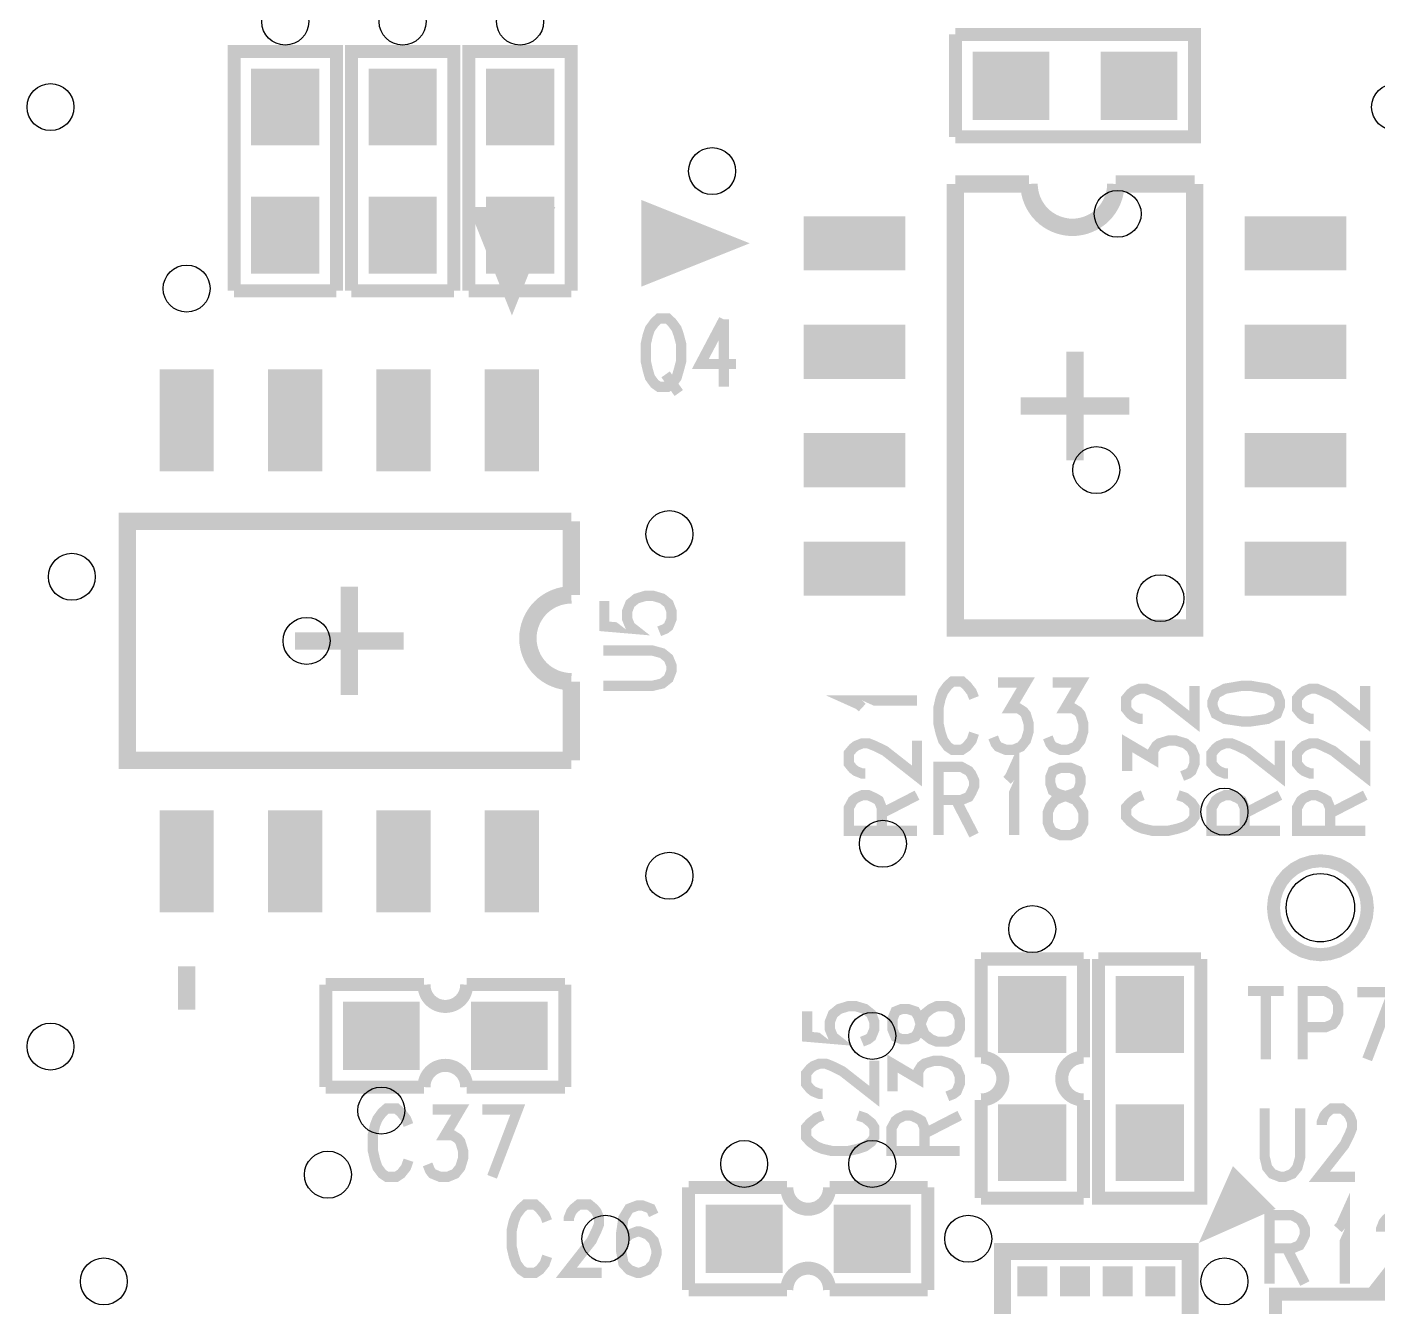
# Model space of a CAD drawing. Extents: x -2.6 to 72.5, y -0.1 to 95.
# Drawn here: x 24.98 to 40.79, y 32.95 to 47.94 of the extents above; entities that cross this region are included whole.
import ezdxf

# ---------------------------------------------------------------- set-up
doc = ezdxf.new("R2010")
doc.units = 0
doc.layers.get('0').update_dxf_attribs({"linetype": 'CONTINUOUS'})
doc.layers.add('02_ASSY1_GBR', color=6, linetype='CONTINUOUS')

# ---------------------------------------------------------------- blocks, each defined once
blk = doc.blocks.new('ROUND_139')
blk.add_circle((0, 0), 0.275)
blk = doc.blocks.new('RECTANGLE_145')
blk.add_solid([(0.45, 0.4), (0.45, -0.4), (-0.45, 0.4), (-0.45, -0.4)])
blk = doc.blocks.new('ROUND_148')
blk.add_circle((0, 0), 0.4)
blk = doc.blocks.new('RECTANGLE_150')
blk.add_solid([(0.4, 0.45), (0.4, -0.45), (-0.4, 0.45), (-0.4, -0.45)])
blk = doc.blocks.new('SQUARE_160')
blk.add_solid([(0.175, 0.175), (0.175, -0.175), (-0.175, 0.175), (-0.175, -0.175)])

msp = doc.modelspace()

# ---------------------------------------------------------------- linework, layer by layer
at = {"layer": '02_ASSY1_GBR'}
for points, const_width in [([(35.85, 47.85), (38.65, 47.85), (38.65, 46.65), (35.85, 46.65)], 0.1524), ([(35.85, 46.65), (35.85, 47.85)], 0.1524), ([(27.4, 44.85), (27.4, 47.65), (28.6, 47.65), (28.6, 44.85)], 0.1524), ([(28.775, 44.85), (28.775, 47.65), (29.975, 47.65), (29.975, 44.85)], 0.1524), ([(30.15, 44.85), (30.15, 47.65), (31.35, 47.65), (31.35, 44.85)], 0.1524), ([(38.65, 46.1), (38.65, 40.9), (35.85, 40.9), (35.85, 46.1)], 0.2032), ([(35.85, 46.1), (36.712, 46.1)], 0.2032), ([(37.728, 46.1), (37.726, 46.05), (37.718, 46.001), (37.706, 45.953), (37.689, 45.906), (37.668, 45.861), (37.642, 45.818), (37.613, 45.778), (37.579, 45.741), (37.542, 45.707), (37.502, 45.678), (37.459, 45.652), (37.414, 45.631), (37.367, 45.614), (37.319, 45.602), (37.27, 45.594), (37.22, 45.592), (37.17, 45.594), (37.121, 45.602), (37.073, 45.614), (37.026, 45.631), (36.981, 45.652), (36.938, 45.678), (36.898, 45.707), (36.861, 45.741), (36.827, 45.778), (36.798, 45.818), (36.772, 45.861), (36.751, 45.906), (36.734, 45.953), (36.722, 46.001), (36.714, 46.05), (36.712, 46.1)], 0.2032), ([(38.65, 46.1), (37.728, 46.1)], 0.2032), ([(34.071, 45.405), (35.264, 45.405)], 0.635), ([(39.236, 45.405), (40.429, 45.405)], 0.635), ([(28.6, 44.85), (27.4, 44.85)], 0.1524), ([(29.975, 44.85), (28.775, 44.85)], 0.1524), ([(31.35, 44.85), (30.15, 44.85)], 0.1524), ([(32.376, 44.525), (32.326, 44.477), (32.272, 44.404), (32.247, 44.331), (32.222, 44.222), (32.222, 44.028), (32.247, 43.919), (32.272, 43.834), (32.326, 43.761), (32.376, 43.725), (32.48, 43.725), (32.53, 43.761), (32.584, 43.834), (32.609, 43.919), (32.638, 44.028), (32.638, 44.222), (32.609, 44.331), (32.584, 44.404), (32.53, 44.477), (32.48, 44.525), (32.376, 44.525)], 0.12), ([(33.137, 44.513), (32.862, 43.992), (33.278, 43.992)], 0.12), ([(33.137, 44.513), (33.137, 43.725)], 0.12), ([(34.071, 44.135), (35.264, 44.135)], 0.635), ([(39.236, 44.135), (40.429, 44.135)], 0.635), ([(26.845, 43.929), (26.845, 42.736)], 0.635), ([(28.115, 43.929), (28.115, 42.736)], 0.635), ([(29.385, 43.929), (29.385, 42.736)], 0.635), ([(30.655, 43.929), (30.655, 42.736)], 0.635), ([(37.25, 44.135), (37.25, 42.865)], 0.2032), ([(32.455, 43.87), (32.609, 43.652)], 0.12), ([(36.615, 43.5), (37.885, 43.5)], 0.2032), ([(34.071, 42.865), (35.264, 42.865)], 0.635), ([(39.236, 42.865), (40.429, 42.865)], 0.635), ([(31.35, 39.35), (26.15, 39.35), (26.15, 42.15), (31.35, 42.15)], 0.2032), ([(31.35, 42.15), (31.35, 41.288)], 0.2032), ([(34.071, 41.595), (35.264, 41.595)], 0.635), ([(39.236, 41.595), (40.429, 41.595)], 0.635), ([(28.75, 41.385), (28.75, 40.115)], 0.2032), ([(31.35, 40.272), (31.3, 40.274), (31.251, 40.282), (31.203, 40.294), (31.156, 40.311), (31.111, 40.332), (31.068, 40.358), (31.028, 40.387), (30.991, 40.421), (30.957, 40.458), (30.928, 40.498), (30.902, 40.541), (30.881, 40.586), (30.864, 40.633), (30.852, 40.681), (30.844, 40.73), (30.842, 40.78), (30.844, 40.83), (30.852, 40.879), (30.864, 40.927), (30.881, 40.974), (30.902, 41.019), (30.928, 41.062), (30.957, 41.102), (30.991, 41.139), (31.028, 41.173), (31.068, 41.202), (31.111, 41.228), (31.156, 41.249), (31.203, 41.266), (31.251, 41.278), (31.3, 41.286), (31.35, 41.288)], 0.2032), ([(31.737, 41.216), (31.737, 40.92), (32.077, 40.891), (32.04, 40.92), (32.004, 41.008), (32.004, 41.095), (32.04, 41.186), (32.113, 41.245), (32.222, 41.278), (32.307, 41.278), (32.416, 41.245), (32.489, 41.186), (32.525, 41.095), (32.525, 41.008), (32.489, 40.92), (32.452, 40.891), (32.38, 40.862)], 0.12), ([(29.385, 40.75), (28.115, 40.75)], 0.2032), ([(31.725, 40.222), (32.295, 40.222), (32.416, 40.251), (32.489, 40.309), (32.525, 40.401), (32.525, 40.459), (32.489, 40.546), (32.416, 40.605), (32.295, 40.638), (31.725, 40.638)], 0.12), ([(31.35, 39.35), (31.35, 40.272)], 0.2032), ([(36.068, 40.081), (36.039, 40.154), (35.981, 40.227), (35.927, 40.275), (35.814, 40.275), (35.76, 40.227), (35.706, 40.154), (35.677, 40.081), (35.652, 39.972), (35.652, 39.778), (35.677, 39.669), (35.706, 39.584), (35.76, 39.511), (35.814, 39.475), (35.927, 39.475), (35.981, 39.511), (36.039, 39.584), (36.068, 39.669)], 0.12), ([(36.35, 40.263), (36.675, 40.263), (36.496, 39.96), (36.587, 39.96), (36.646, 39.923), (36.675, 39.887), (36.708, 39.778), (36.708, 39.693), (36.675, 39.584), (36.616, 39.511), (36.529, 39.475), (36.438, 39.475), (36.35, 39.511), (36.321, 39.548), (36.292, 39.62)], 0.12), ([(36.99, 40.263), (37.315, 40.263), (37.136, 39.96), (37.227, 39.96), (37.286, 39.923), (37.315, 39.887), (37.348, 39.778), (37.348, 39.693), (37.315, 39.584), (37.256, 39.511), (37.169, 39.475), (37.078, 39.475), (36.99, 39.511), (36.961, 39.548), (36.932, 39.62)], 0.12), ([(38.044, 39.836), (38.008, 39.836), (37.935, 39.865), (37.898, 39.894), (37.85, 39.953), (37.85, 40.073), (37.898, 40.131), (37.935, 40.161), (38.008, 40.19), (38.08, 40.19), (38.153, 40.161), (38.274, 40.102), (38.65, 39.807), (38.65, 40.223)], 0.12), ([(38.862, 39.986), (38.898, 39.894), (39.008, 39.836), (39.202, 39.807), (39.311, 39.807), (39.505, 39.836), (39.614, 39.894), (39.65, 39.986), (39.65, 40.044), (39.614, 40.131), (39.505, 40.19), (39.311, 40.223), (39.202, 40.223), (39.008, 40.19), (38.898, 40.131), (38.862, 40.044), (38.862, 39.986)], 0.12), ([(40.044, 39.836), (40.008, 39.836), (39.935, 39.865), (39.898, 39.894), (39.85, 39.953), (39.85, 40.073), (39.898, 40.131), (39.935, 40.161), (40.008, 40.19), (40.08, 40.19), (40.153, 40.161), (40.274, 40.102), (40.65, 39.807), (40.65, 40.223)], 0.12), ([(34.758, 39.969), (34.721, 40.003), (34.612, 40.052), (35.4, 40.052)], 0.12), ([(34.794, 39.196), (34.758, 39.196), (34.685, 39.225), (34.648, 39.254), (34.6, 39.313), (34.6, 39.433), (34.648, 39.491), (34.685, 39.521), (34.758, 39.55), (34.83, 39.55), (34.903, 39.521), (35.024, 39.462), (35.4, 39.167), (35.4, 39.583)], 0.12), ([(36.454, 39.117), (36.488, 39.154), (36.537, 39.263), (36.537, 38.475)], 0.12), ([(37.862, 39.225), (37.862, 39.55), (38.165, 39.371), (38.165, 39.462), (38.202, 39.521), (38.238, 39.55), (38.347, 39.583), (38.432, 39.583), (38.541, 39.55), (38.614, 39.491), (38.65, 39.404), (38.65, 39.313), (38.614, 39.225), (38.577, 39.196), (38.505, 39.167)], 0.12), ([(39.044, 39.196), (39.008, 39.196), (38.935, 39.225), (38.898, 39.254), (38.85, 39.313), (38.85, 39.433), (38.898, 39.491), (38.935, 39.521), (39.008, 39.55), (39.08, 39.55), (39.153, 39.521), (39.274, 39.462), (39.65, 39.167), (39.65, 39.583)], 0.12), ([(40.044, 39.196), (40.008, 39.196), (39.935, 39.225), (39.898, 39.254), (39.85, 39.313), (39.85, 39.433), (39.898, 39.491), (39.935, 39.521), (40.008, 39.55), (40.08, 39.55), (40.153, 39.521), (40.274, 39.462), (40.65, 39.167), (40.65, 39.583)], 0.12), ([(35.652, 38.475), (35.652, 39.275), (35.918, 39.275), (36.006, 39.227), (36.035, 39.19), (36.068, 39.117), (36.068, 39.045), (36.035, 38.972), (36.006, 38.923), (35.918, 38.887), (35.652, 38.887)], 0.12), ([(37.078, 39.263), (36.99, 39.227), (36.961, 39.154), (36.961, 39.081), (36.99, 38.996), (37.048, 38.96), (37.169, 38.923), (37.256, 38.887), (37.315, 38.814), (37.348, 38.742), (37.348, 38.62), (37.315, 38.548), (37.286, 38.511), (37.198, 38.475), (37.078, 38.475), (36.99, 38.511), (36.961, 38.548), (36.932, 38.62), (36.932, 38.742), (36.961, 38.814), (37.019, 38.887), (37.107, 38.923), (37.227, 38.96), (37.286, 38.996), (37.315, 39.081), (37.315, 39.154), (37.286, 39.227), (37.198, 39.263), (37.078, 39.263)], 0.12), ([(26.845, 38.764), (26.845, 37.571)], 0.635), ([(28.115, 38.764), (28.115, 37.571)], 0.635), ([(29.385, 38.764), (29.385, 37.571)], 0.635), ([(30.655, 38.764), (30.655, 37.571)], 0.635), ([(35.4, 38.527), (34.6, 38.527), (34.6, 38.793), (34.648, 38.881), (34.685, 38.91), (34.758, 38.943), (34.83, 38.943), (34.903, 38.91), (34.952, 38.881), (34.988, 38.793), (34.988, 38.527)], 0.12), ([(34.988, 38.731), (35.4, 38.943)], 0.12), ([(35.856, 38.887), (36.068, 38.475)], 0.12), ([(38.044, 38.943), (37.971, 38.914), (37.898, 38.856), (37.85, 38.802), (37.85, 38.689), (37.898, 38.635), (37.971, 38.581), (38.044, 38.552), (38.153, 38.527), (38.347, 38.527), (38.456, 38.552), (38.541, 38.581), (38.614, 38.635), (38.65, 38.689), (38.65, 38.802), (38.614, 38.856), (38.541, 38.914), (38.456, 38.943)], 0.12), ([(39.65, 38.527), (38.85, 38.527), (38.85, 38.793), (38.898, 38.881), (38.935, 38.91), (39.008, 38.943), (39.08, 38.943), (39.153, 38.91), (39.202, 38.881), (39.238, 38.793), (39.238, 38.527)], 0.12), ([(39.238, 38.731), (39.65, 38.943)], 0.12), ([(40.65, 38.527), (39.85, 38.527), (39.85, 38.793), (39.898, 38.881), (39.935, 38.91), (40.008, 38.943), (40.08, 38.943), (40.153, 38.91), (40.202, 38.881), (40.238, 38.793), (40.238, 38.527)], 0.12), ([(40.238, 38.731), (40.65, 38.943)], 0.12), ([(39.575, 37.625), (39.586, 37.518), (39.617, 37.415), (39.668, 37.319), (39.736, 37.236), (39.819, 37.168), (39.915, 37.117), (40.018, 37.086), (40.125, 37.075), (40.232, 37.086), (40.335, 37.117), (40.431, 37.168), (40.514, 37.236), (40.582, 37.319), (40.633, 37.415), (40.664, 37.518), (40.675, 37.625), (40.664, 37.732), (40.633, 37.835), (40.582, 37.931), (40.514, 38.014), (40.431, 38.082), (40.335, 38.133), (40.232, 38.164), (40.125, 38.175), (40.018, 38.164), (39.915, 38.133), (39.819, 38.082), (39.736, 38.014), (39.668, 37.931), (39.617, 37.835), (39.586, 37.732), (39.575, 37.625)], 0.1524), ([(26.845, 36.94), (26.845, 36.432)], 0.2032), ([(37.35, 37.025), (36.15, 37.025)], 0.1524), ([(36.15, 35.875), (36.15, 37.025)], 0.1524), ([(37.35, 35.875), (37.35, 37.025)], 0.1524), ([(38.725, 37.025), (38.725, 34.225), (37.525, 34.225), (37.525, 37.025)], 0.1524), ([(37.525, 37.025), (38.725, 37.025)], 0.1524), ([(28.475, 35.525), (28.475, 36.725)], 0.1524), ([(28.475, 36.725), (29.625, 36.725)], 0.1524), ([(30.125, 36.725), (30.124, 36.7), (30.121, 36.676), (30.115, 36.651), (30.107, 36.628), (30.097, 36.605), (30.085, 36.584), (30.07, 36.564), (30.054, 36.545), (30.035, 36.528), (30.015, 36.513), (29.994, 36.5), (29.972, 36.489), (29.948, 36.481), (29.924, 36.475), (29.9, 36.471), (29.875, 36.47), (29.85, 36.471), (29.826, 36.475), (29.802, 36.481), (29.778, 36.489), (29.756, 36.5), (29.735, 36.513), (29.715, 36.528), (29.696, 36.545), (29.68, 36.564), (29.665, 36.584), (29.653, 36.605), (29.643, 36.628), (29.635, 36.651), (29.629, 36.676), (29.626, 36.7), (29.625, 36.725)], 0.1524), ([(30.125, 36.725), (31.275, 36.725)], 0.1524), ([(31.275, 35.525), (31.275, 36.725)], 0.1524), ([(39.277, 36.65), (39.693, 36.65)], 0.12), ([(39.485, 36.65), (39.485, 35.85)], 0.12), ([(39.917, 35.85), (39.917, 36.65), (40.183, 36.65), (40.271, 36.602), (40.3, 36.565), (40.333, 36.492), (40.333, 36.383), (40.3, 36.298), (40.271, 36.262), (40.183, 36.226), (39.917, 36.226)], 0.12), ([(40.557, 36.638), (40.973, 36.638), (40.673, 35.85)], 0.12), ([(34.112, 36.411), (34.112, 36.115), (34.452, 36.086), (34.415, 36.115), (34.379, 36.203), (34.379, 36.29), (34.415, 36.381), (34.488, 36.44), (34.597, 36.473), (34.682, 36.473), (34.791, 36.44), (34.864, 36.381), (34.9, 36.29), (34.9, 36.203), (34.864, 36.115), (34.827, 36.086), (34.755, 36.057)], 0.12), ([(35.112, 36.203), (35.148, 36.115), (35.221, 36.086), (35.294, 36.086), (35.379, 36.115), (35.415, 36.173), (35.452, 36.294), (35.488, 36.381), (35.561, 36.44), (35.633, 36.473), (35.755, 36.473), (35.827, 36.44), (35.864, 36.411), (35.9, 36.323), (35.9, 36.203), (35.864, 36.115), (35.827, 36.086), (35.755, 36.057), (35.633, 36.057), (35.561, 36.086), (35.488, 36.144), (35.452, 36.232), (35.415, 36.352), (35.379, 36.411), (35.294, 36.44), (35.221, 36.44), (35.148, 36.411), (35.112, 36.323), (35.112, 36.203)], 0.12), ([(35.112, 35.475), (35.112, 35.8), (35.415, 35.621), (35.415, 35.712), (35.452, 35.771), (35.488, 35.8), (35.597, 35.833), (35.682, 35.833), (35.791, 35.8), (35.864, 35.741), (35.9, 35.654), (35.9, 35.563), (35.864, 35.475), (35.827, 35.446), (35.755, 35.417)], 0.12), ([(36.15, 35.875), (36.175, 35.874), (36.199, 35.871), (36.224, 35.865), (36.247, 35.857), (36.27, 35.847), (36.291, 35.835), (36.311, 35.82), (36.33, 35.804), (36.347, 35.785), (36.362, 35.765), (36.375, 35.744), (36.386, 35.722), (36.394, 35.698), (36.4, 35.674), (36.404, 35.65), (36.405, 35.625), (36.404, 35.6), (36.4, 35.576), (36.394, 35.552), (36.386, 35.528), (36.375, 35.506), (36.362, 35.485), (36.347, 35.465), (36.33, 35.446), (36.311, 35.43), (36.291, 35.415), (36.27, 35.403), (36.247, 35.393), (36.224, 35.385), (36.199, 35.379), (36.175, 35.376), (36.15, 35.375)], 0.1524), ([(37.35, 35.375), (37.325, 35.376), (37.301, 35.379), (37.276, 35.385), (37.253, 35.393), (37.23, 35.403), (37.209, 35.415), (37.189, 35.43), (37.17, 35.446), (37.153, 35.465), (37.138, 35.485), (37.125, 35.506), (37.114, 35.528), (37.106, 35.552), (37.1, 35.576), (37.096, 35.6), (37.095, 35.625), (37.096, 35.65), (37.1, 35.674), (37.106, 35.698), (37.114, 35.722), (37.125, 35.744), (37.138, 35.765), (37.153, 35.785), (37.17, 35.804), (37.189, 35.82), (37.209, 35.835), (37.23, 35.847), (37.253, 35.857), (37.276, 35.865), (37.301, 35.871), (37.325, 35.874), (37.35, 35.875)], 0.1524), ([(29.625, 35.525), (29.626, 35.55), (29.629, 35.574), (29.635, 35.599), (29.643, 35.622), (29.653, 35.645), (29.665, 35.666), (29.68, 35.686), (29.696, 35.705), (29.715, 35.722), (29.735, 35.737), (29.756, 35.75), (29.778, 35.761), (29.802, 35.769), (29.826, 35.775), (29.85, 35.779), (29.875, 35.78), (29.9, 35.779), (29.924, 35.775), (29.948, 35.769), (29.972, 35.761), (29.994, 35.75), (30.015, 35.737), (30.035, 35.722), (30.054, 35.705), (30.07, 35.686), (30.085, 35.666), (30.097, 35.645), (30.107, 35.622), (30.115, 35.599), (30.121, 35.574), (30.124, 35.55), (30.125, 35.525)], 0.1524), ([(34.294, 35.446), (34.258, 35.446), (34.185, 35.475), (34.148, 35.504), (34.1, 35.563), (34.1, 35.683), (34.148, 35.741), (34.185, 35.771), (34.258, 35.8), (34.33, 35.8), (34.403, 35.771), (34.524, 35.712), (34.9, 35.417), (34.9, 35.833)], 0.12), ([(28.475, 35.525), (29.625, 35.525)], 0.1524), ([(30.125, 35.525), (31.275, 35.525)], 0.1524), ([(36.15, 34.225), (36.15, 35.375)], 0.1524), ([(37.35, 34.225), (37.35, 35.375)], 0.1524), ([(29.443, 35.081), (29.414, 35.154), (29.356, 35.227), (29.302, 35.275), (29.189, 35.275), (29.135, 35.227), (29.081, 35.154), (29.052, 35.081), (29.027, 34.972), (29.027, 34.778), (29.052, 34.669), (29.081, 34.584), (29.135, 34.511), (29.189, 34.475), (29.302, 34.475), (29.356, 34.511), (29.414, 34.584), (29.443, 34.669)], 0.12), ([(29.725, 35.263), (30.05, 35.263), (29.871, 34.96), (29.962, 34.96), (30.021, 34.923), (30.05, 34.887), (30.083, 34.778), (30.083, 34.693), (30.05, 34.584), (29.991, 34.511), (29.904, 34.475), (29.813, 34.475), (29.725, 34.511), (29.696, 34.548), (29.667, 34.62)], 0.12), ([(30.307, 35.263), (30.723, 35.263), (30.423, 34.475)], 0.12), ([(39.472, 35.275), (39.472, 34.705), (39.501, 34.584), (39.559, 34.511), (39.651, 34.475), (39.709, 34.475), (39.796, 34.511), (39.855, 34.584), (39.888, 34.705), (39.888, 35.275)], 0.12), ([(40.141, 35.081), (40.141, 35.117), (40.17, 35.19), (40.199, 35.227), (40.258, 35.275), (40.378, 35.275), (40.436, 35.227), (40.466, 35.19), (40.495, 35.117), (40.495, 35.045), (40.466, 34.972), (40.407, 34.851), (40.112, 34.475), (40.528, 34.475)], 0.12), ([(34.294, 35.193), (34.221, 35.164), (34.148, 35.106), (34.1, 35.052), (34.1, 34.939), (34.148, 34.885), (34.221, 34.831), (34.294, 34.802), (34.403, 34.777), (34.597, 34.777), (34.706, 34.802), (34.791, 34.831), (34.864, 34.885), (34.9, 34.939), (34.9, 35.052), (34.864, 35.106), (34.791, 35.164), (34.706, 35.193)], 0.12), ([(35.9, 34.777), (35.1, 34.777), (35.1, 35.043), (35.148, 35.131), (35.185, 35.16), (35.258, 35.193), (35.33, 35.193), (35.403, 35.16), (35.452, 35.131), (35.488, 35.043), (35.488, 34.777)], 0.12), ([(35.488, 34.981), (35.9, 35.193)], 0.12), ([(33.875, 34.35), (32.725, 34.35)], 0.1524), ([(32.725, 34.35), (32.725, 33.15)], 0.1524), ([(34.375, 34.35), (34.374, 34.325), (34.371, 34.301), (34.365, 34.276), (34.357, 34.253), (34.347, 34.23), (34.335, 34.209), (34.32, 34.189), (34.304, 34.17), (34.285, 34.153), (34.265, 34.138), (34.244, 34.125), (34.222, 34.114), (34.198, 34.106), (34.174, 34.1), (34.15, 34.096), (34.125, 34.095), (34.1, 34.096), (34.076, 34.1), (34.052, 34.106), (34.028, 34.114), (34.006, 34.125), (33.985, 34.138), (33.965, 34.153), (33.946, 34.17), (33.93, 34.189), (33.915, 34.209), (33.903, 34.23), (33.893, 34.253), (33.885, 34.276), (33.879, 34.301), (33.876, 34.325), (33.875, 34.35)], 0.1524), ([(35.525, 34.35), (34.375, 34.35)], 0.1524), ([(35.525, 34.35), (35.525, 33.15)], 0.1524), ([(31.068, 33.956), (31.039, 34.029), (30.981, 34.102), (30.927, 34.15), (30.814, 34.15), (30.76, 34.102), (30.706, 34.029), (30.677, 33.956), (30.652, 33.847), (30.652, 33.653), (30.677, 33.544), (30.706, 33.459), (30.76, 33.386), (30.814, 33.35), (30.927, 33.35), (30.981, 33.386), (31.039, 33.459), (31.068, 33.544)], 0.12), ([(31.321, 33.956), (31.321, 33.992), (31.35, 34.065), (31.379, 34.102), (31.438, 34.15), (31.558, 34.15), (31.616, 34.102), (31.646, 34.065), (31.675, 33.992), (31.675, 33.92), (31.646, 33.847), (31.587, 33.726), (31.292, 33.35), (31.708, 33.35)], 0.12), ([(32.315, 34.029), (32.281, 34.102), (32.186, 34.138), (32.123, 34.138), (32.028, 34.102), (31.961, 33.992), (31.932, 33.798), (31.932, 33.617), (31.961, 33.459), (32.028, 33.386), (32.123, 33.35), (32.152, 33.35), (32.248, 33.386), (32.315, 33.459), (32.348, 33.568), (32.348, 33.617), (32.315, 33.726), (32.248, 33.798), (32.152, 33.835), (32.123, 33.835), (32.028, 33.798), (31.961, 33.726), (31.932, 33.617)], 0.12), ([(37.35, 34.225), (36.15, 34.225)], 0.1524), ([(40.329, 33.867), (40.363, 33.904), (40.412, 34.013), (40.412, 33.225)], 0.12), ([(39.527, 33.225), (39.527, 34.025), (39.793, 34.025), (39.881, 33.977), (39.91, 33.94), (39.943, 33.867), (39.943, 33.795), (39.91, 33.722), (39.881, 33.673), (39.793, 33.637), (39.527, 33.637)], 0.12), ([(40.836, 33.831), (40.836, 33.867), (40.865, 33.94), (40.894, 33.977), (40.953, 34.025), (41.073, 34.025), (41.131, 33.977), (41.161, 33.94), (41.19, 33.867), (41.19, 33.795), (41.161, 33.722), (41.102, 33.601), (40.807, 33.225), (41.223, 33.225)], 0.12), ([(38.6, 33.6), (38.6, 31.4), (36.4, 31.4), (36.4, 33.6), (38.6, 33.6)], 0.2), ([(39.731, 33.637), (39.943, 33.225)], 0.12), ([(33.875, 33.15), (33.876, 33.175), (33.879, 33.199), (33.885, 33.224), (33.893, 33.247), (33.903, 33.27), (33.915, 33.291), (33.93, 33.311), (33.946, 33.33), (33.965, 33.347), (33.985, 33.362), (34.006, 33.375), (34.028, 33.386), (34.052, 33.394), (34.076, 33.4), (34.1, 33.404), (34.125, 33.405), (34.15, 33.404), (34.174, 33.4), (34.198, 33.394), (34.222, 33.386), (34.244, 33.375), (34.265, 33.362), (34.285, 33.347), (34.304, 33.33), (34.32, 33.311), (34.335, 33.291), (34.347, 33.27), (34.357, 33.247), (34.365, 33.224), (34.371, 33.199), (34.374, 33.175), (34.375, 33.15)], 0.1524), ([(33.875, 33.15), (32.725, 33.15)], 0.1524), ([(35.525, 33.15), (34.375, 33.15)], 0.1524), ([(42.4, 31.9), (39.6, 31.9), (39.6, 33.1), (42.4, 33.1)], 0.1524)]:
    msp.add_lwpolyline(points, dxfattribs=dict(at, const_width=const_width))
for points in [[(32.17, 45.404968), (32.170002, 45.912968), (33.439918, 45.404968), (32.170002, 45.912968)], [(30.147046, 45.829962), (31.162916, 45.83), (31.1629, 45.829962), (31.162916, 45.83)], [(30.654982, 44.560048), (30.147046, 45.829962), (30.654982, 44.560048), (31.1629, 45.829962)], [(32.17, 44.897034), (32.17, 45.404968), (32.17, 44.897034), (33.439918, 45.404968)], [(38.877768, 34.099974), (39.099988, 34.599972), (39.59994, 34.099974), (39.099988, 34.599972)], [(38.700026, 33.70005), (38.877768, 34.099974), (38.700026, 33.70005), (39.59994, 34.099974)]]:
    msp.add_solid(points, dxfattribs=at)

# ---------------------------------------------------------------- block references
for name, p in [('ROUND_139', (28, 48)), ('ROUND_139', (29.375, 48)), ('ROUND_139', (30.75, 48)), ('RECTANGLE_145', (36.5, 47.25)), ('RECTANGLE_145', (38, 47.25)), ('RECTANGLE_150', (28, 47)), ('RECTANGLE_150', (29.375, 47)), ('RECTANGLE_150', (30.75, 47)), ('ROUND_139', (25.25, 47)), ('ROUND_139', (41, 47)), ('ROUND_139', (33, 46.25)), ('ROUND_139', (37.75, 45.75)), ('RECTANGLE_150', (28, 45.5)), ('RECTANGLE_150', (29.375, 45.5)), ('RECTANGLE_150', (30.75, 45.5)), ('ROUND_139', (26.845, 44.875)), ('ROUND_139', (37.5, 42.75)), ('ROUND_139', (32.5, 42)), ('ROUND_139', (25.5, 41.5)), ('ROUND_139', (38.25, 41.25)), ('ROUND_139', (28.25, 40.75)), ('ROUND_139', (39, 38.75)), ('ROUND_139', (35, 38.375)), ('ROUND_139', (32.5, 38)), ('ROUND_148', (40.125, 37.625)), ('ROUND_139', (36.75, 37.375)), ('RECTANGLE_150', (36.75, 36.375)), ('RECTANGLE_150', (38.125, 36.375)), ('RECTANGLE_145', (29.125, 36.125)), ('RECTANGLE_145', (30.625, 36.125)), ('ROUND_139', (34.875, 36.125)), ('ROUND_139', (25.25, 36)), ('ROUND_139', (29.125, 35.25)), ('RECTANGLE_150', (36.75, 34.875)), ('RECTANGLE_150', (38.125, 34.875)), ('ROUND_139', (33.375, 34.625)), ('ROUND_139', (34.875, 34.625)), ('ROUND_139', (28.5, 34.5)), ('ROUND_139', (31.75, 33.75)), ('RECTANGLE_145', (33.375, 33.75)), ('RECTANGLE_145', (34.875, 33.75)), ('ROUND_139', (36, 33.75)), ('ROUND_139', (25.875, 33.25)), ('ROUND_139', (39, 33.25)), ('SQUARE_160', (36.75, 33.25)), ('SQUARE_160', (37.25, 33.25)), ('SQUARE_160', (37.75, 33.25)), ('SQUARE_160', (38.25, 33.25))]:
    msp.add_blockref(name, p, dxfattribs=at)

doc.saveas('drawing.dxf')
